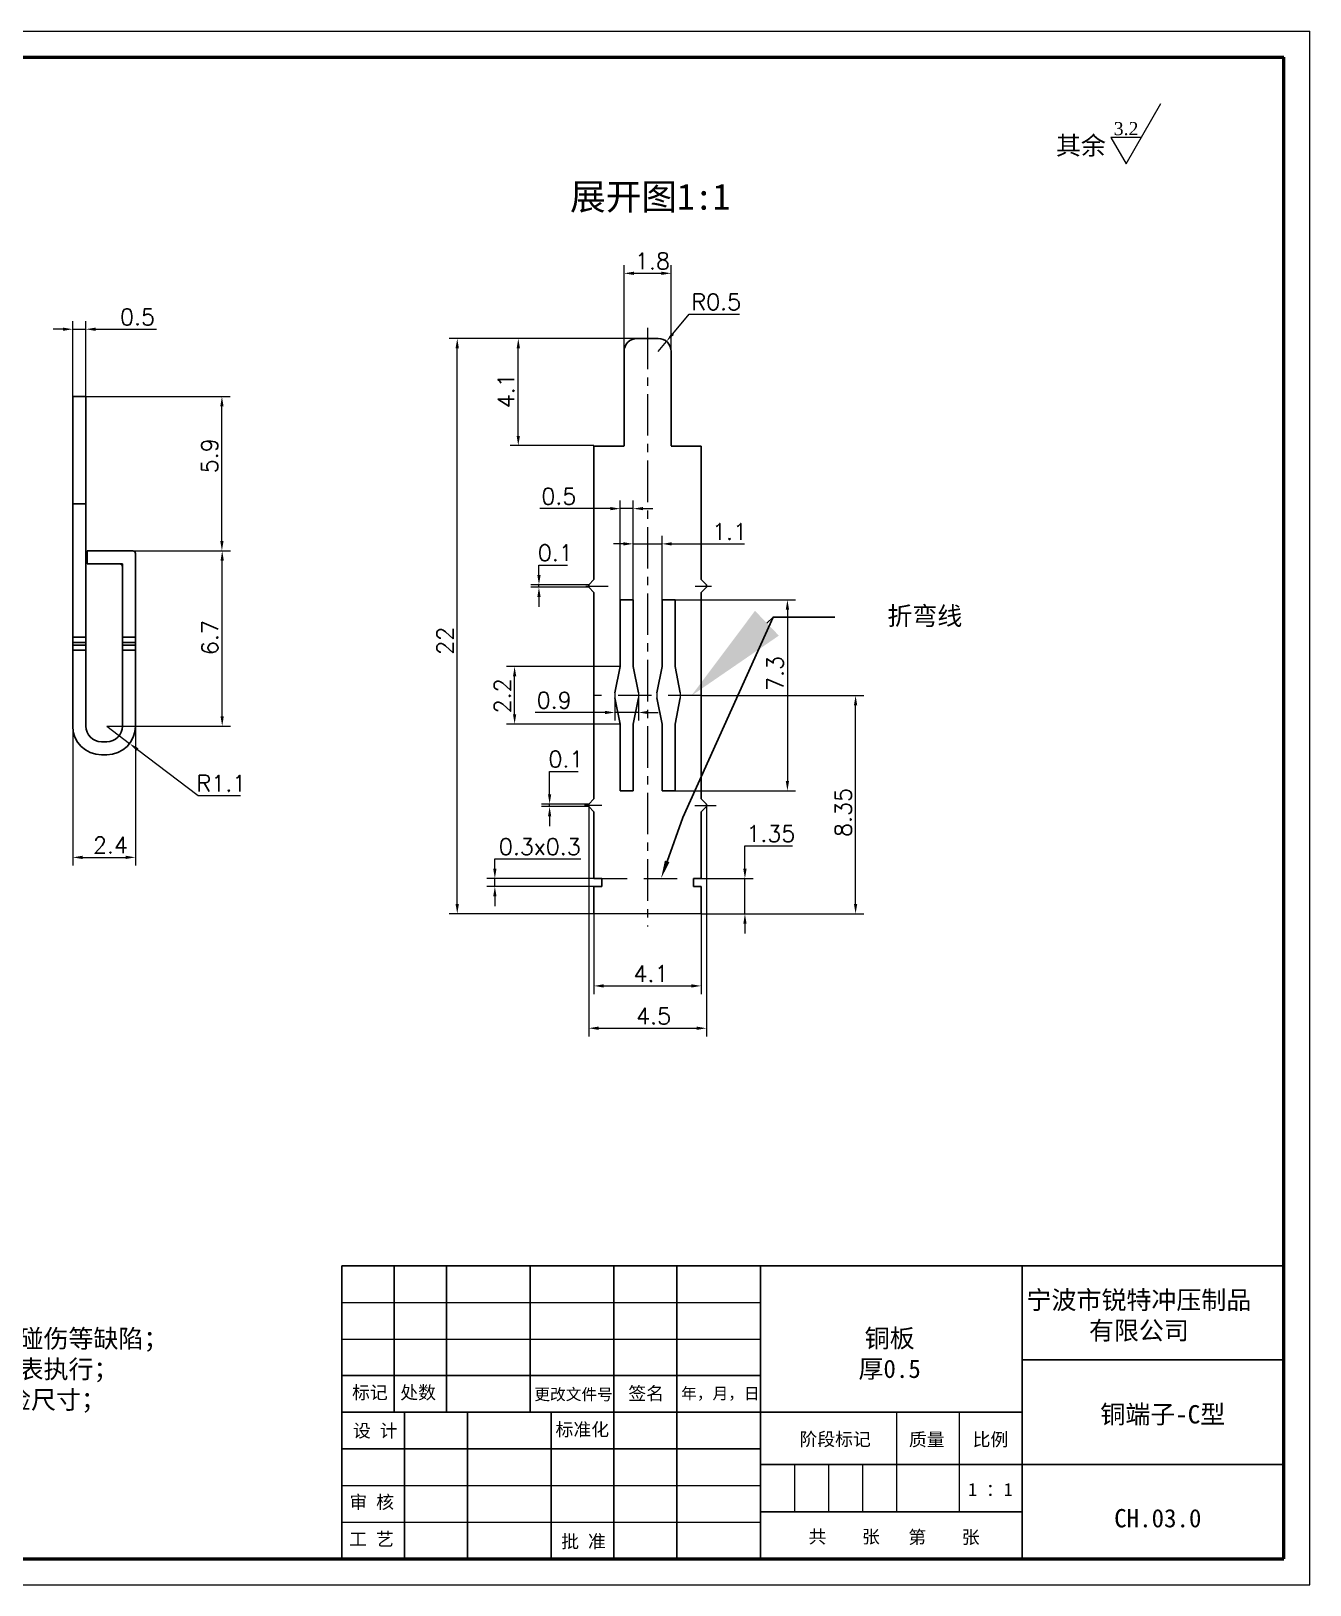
# Model space of a CAD drawing. Header units: millimetres. Extents: x 3176.5 to 3260.5, y 1665.6 to 1725.
# Drawn here: x 3211.7 to 3260.5, y 1665.6 to 1725 of the extents above; entities that cross this region are included whole.
import ezdxf
from ezdxf import colors
from ezdxf.entities.mleader import LeaderData, LeaderLine
from ezdxf.math import Vec2, Vec3

# ---------------------------------------------------------------- set-up
doc = ezdxf.new("R2010")
doc.units = ezdxf.units.MM
doc.linetypes.add('CENTER', pattern=[50.8, 31.75, -6.35, 6.35, -6.35])
doc.linetypes.add('DASHED2', pattern=[9.525, 6.35, -3.175])
doc.layers.add('4虚线层', color=6, linetype='DASHED2')
doc.layers.add('6文字层', color=3, linetype='Continuous')
for name, color, linetype, lineweight in [('AM_5', 3, 'Continuous', 25), ('中心线', 1, 'CENTER', 9), ('实线', 7, 'Continuous', 25), ('尺寸标注', 2, 'Continuous', 9), ('尺寸线', 3, 'Continuous', 9), ('引导线', 6, 'Continuous', 9), ('文本', 3, 'Continuous', 15), ('标注线', 7, 'Continuous', 15), ('粗实线', 9, 'Continuous', 50)]:
    doc.layers.add(name, color=color, linetype=linetype, lineweight=lineweight)
doc.styles.add('st', font='txt.shx')
doc.styles.get("Standard").update_dxf_attribs({"font": 'simfang.ttf'})
doc.dimstyles.new('st', dxfattribs={"dimscale": 0.25, "dimtxt": 2.5, "dimasz": 1.5, "dimexe": 1.25, "dimexo": 0, "dimtad": 1, "dimtoh": 1, "dimdec": 3, "dimdsep": 46, "dimtxsty": 'st', "dimcen": 0, "dimclrd": 256, "dimclre": 256, "dimclrt": 3, "dimadec": 3, "dimazin": 2, "dimtfac": 1, "dimtdec": 3, "dimtmove": 0, "dimatfit": 1, "dimfxl": 0, "dimlwd": -1, "dimlwe": -1, "dimarcsym": 0})

# ---------------------------------------------------------------- blocks, each defined once
blk = doc.blocks.new('*D108')
at = {"layer": 'Defpoints', "color": 0, "ltscale": 0.2, "transparency": 16777216}
for p in [(3213.762, 1713.639), (3213.262, 1711.067), (3213.762, 1711.067)]:
    blk.add_point(p, dxfattribs=at)
at = {"layer": '尺寸标注', "ltscale": 0.2, "transparency": 16777216}
for p, q in [((3213.262, 1711.067), (3213.262, 1713.951)), ((3213.762, 1711.067), (3213.762, 1713.951)), ((3212.887, 1713.639), (3212.512, 1713.639)), ((3213.262, 1713.639), (3213.762, 1713.639)), ((3214.137, 1713.639), (3216.47, 1713.639))]:
    blk.add_line(p, q, dxfattribs=at)
for points in [[(3212.887, 1713.701), (3212.887, 1713.576), (3213.262, 1713.639)], [(3214.137, 1713.701), (3214.137, 1713.576), (3213.762, 1713.639)]]:
    blk.add_solid(points, dxfattribs=at)
at = {"layer": '尺寸标注', "color": 3, "ltscale": 0.2, "transparency": 16777216, "insert": (3215.741, 1714.107), "char_height": 0.625, "attachment_point": 5, "style": 'st'}
blk.add_mtext('0.5', dxfattribs=at)
blk = doc.blocks.new('*D109')
at = {"layer": 'Defpoints', "color": 0, "ltscale": 0.2, "transparency": 16777216}
for p in [(3213.762, 1711.067), (3218.965, 1711.067), (3215.562, 1705.167)]:
    blk.add_point(p, dxfattribs=at)
at = {"layer": '尺寸标注', "ltscale": 0.2, "transparency": 16777216}
for p, q in [((3213.762, 1711.067), (3219.277, 1711.067)), ((3218.965, 1705.542), (3218.965, 1710.692)), ((3215.562, 1705.167), (3219.277, 1705.167))]:
    blk.add_line(p, q, dxfattribs=at)
for points in [[(3218.902, 1710.692), (3219.027, 1710.692), (3218.965, 1711.067)], [(3218.902, 1705.542), (3219.027, 1705.542), (3218.965, 1705.167)]]:
    blk.add_solid(points, dxfattribs=at)
at = {"layer": '尺寸标注', "color": 3, "ltscale": 0.2, "transparency": 16777216, "insert": (3218.496, 1708.803), "char_height": 0.625, "attachment_point": 5, "rotation": 90, "style": 'st'}
blk.add_mtext('5.9', dxfattribs=at)
blk = doc.blocks.new('*D110')
at = {"layer": 'Defpoints', "color": 0, "ltscale": 0.2, "transparency": 16777216}
for p in [(3213.262, 1698.467), (3215.662, 1698.467), (3215.662, 1693.449)]:
    blk.add_point(p, dxfattribs=at)
at = {"layer": '尺寸标注', "ltscale": 0.2, "transparency": 16777216}
for p, q in [((3213.262, 1698.467), (3213.262, 1693.137)), ((3215.662, 1698.467), (3215.662, 1693.137)), ((3213.637, 1693.449), (3215.287, 1693.449))]:
    blk.add_line(p, q, dxfattribs=at)
for points in [[(3213.637, 1693.512), (3213.637, 1693.387), (3213.262, 1693.449)], [(3215.287, 1693.512), (3215.287, 1693.387), (3215.662, 1693.449)]]:
    blk.add_solid(points, dxfattribs=at)
at = {"layer": '尺寸标注', "color": 3, "ltscale": 0.2, "transparency": 16777216, "insert": (3214.705, 1693.918), "char_height": 0.625, "attachment_point": 5, "style": 'st'}
blk.add_mtext('2.4', dxfattribs=at)
blk = doc.blocks.new('*D111')
at = {"layer": 'Defpoints', "color": 0, "ltscale": 0.2, "transparency": 16777216}
for p in [(3215.562, 1705.167), (3218.975, 1705.167), (3214.562, 1698.467)]:
    blk.add_point(p, dxfattribs=at)
at = {"layer": '尺寸标注', "ltscale": 0.2, "transparency": 16777216}
for p, q in [((3215.562, 1705.167), (3219.287, 1705.167)), ((3218.975, 1698.842), (3218.975, 1704.792)), ((3214.562, 1698.467), (3219.287, 1698.467))]:
    blk.add_line(p, q, dxfattribs=at)
for points in [[(3218.912, 1704.792), (3219.037, 1704.792), (3218.975, 1705.167)], [(3218.912, 1698.842), (3219.037, 1698.842), (3218.975, 1698.467)]]:
    blk.add_solid(points, dxfattribs=at)
at = {"layer": '尺寸标注', "color": 3, "ltscale": 0.2, "transparency": 16777216, "insert": (3218.506, 1701.849), "char_height": 0.625, "attachment_point": 5, "rotation": 90, "style": 'st'}
blk.add_mtext('6.7', dxfattribs=at)
blk = doc.blocks.new('*D112')
at = {"layer": 'Defpoints', "color": 0, "ltscale": 0.2, "transparency": 16777216}
for p in [(3214.562, 1698.467), (3215.438, 1697.801)]:
    blk.add_point(p, dxfattribs=at)
at = {"layer": '尺寸标注', "ltscale": 0.2, "transparency": 16777216}
for p, q in [((3214.562, 1698.467), (3215.438, 1697.801)), ((3215.736, 1697.574), (3218.059, 1695.809)), ((3218.059, 1695.809), (3219.674, 1695.809))]:
    blk.add_line(p, q, dxfattribs=at)
blk.add_solid([(3215.774, 1697.624), (3215.699, 1697.524), (3215.438, 1697.801)], dxfattribs=at)
at = {"layer": '尺寸标注', "color": 3, "ltscale": 0.2, "transparency": 16777216, "insert": (3218.945, 1696.278), "char_height": 0.625, "attachment_point": 5, "style": 'st'}
blk.add_mtext('R1.1', dxfattribs=at)
blk = doc.blocks.new('*D113')
at = {"layer": 'Defpoints', "color": 0, "ltscale": 0.2, "transparency": 16777216}
for p in [(3237.283, 1699.638), (3243.181, 1699.638), (3237.283, 1691.288)]:
    blk.add_point(p, dxfattribs=at)
at = {"layer": '尺寸标注', "ltscale": 0.2, "transparency": 16777216}
for p, q in [((3237.283, 1699.638), (3243.493, 1699.638)), ((3243.181, 1691.663), (3243.181, 1699.263)), ((3237.283, 1691.288), (3243.493, 1691.288))]:
    blk.add_line(p, q, dxfattribs=at)
for points in [[(3243.118, 1699.263), (3243.243, 1699.263), (3243.181, 1699.638)], [(3243.118, 1691.663), (3243.243, 1691.663), (3243.181, 1691.288)]]:
    blk.add_solid(points, dxfattribs=at)
at = {"layer": '尺寸标注', "color": 3, "ltscale": 0.2, "transparency": 16777216, "insert": (3242.712, 1695.166), "char_height": 0.625, "attachment_point": 5, "rotation": 90, "style": 'st'}
blk.add_mtext('8.35', dxfattribs=at)
blk = doc.blocks.new('*D114')
at = {"layer": 'Defpoints', "color": 0, "ltscale": 0.2, "transparency": 16777216}
for p in [(3237.283, 1692.638), (3238.952, 1692.638), (3237.283, 1691.288)]:
    blk.add_point(p, dxfattribs=at)
at = {"layer": '尺寸标注', "ltscale": 0.2, "transparency": 16777216}
for p, q in [((3238.952, 1693.013), (3238.952, 1693.888)), ((3238.952, 1693.888), (3240.775, 1693.888)), ((3237.283, 1692.638), (3239.265, 1692.638)), ((3238.952, 1691.288), (3238.952, 1692.638)), ((3237.283, 1691.288), (3239.265, 1691.288)), ((3238.952, 1690.913), (3238.952, 1690.538))]:
    blk.add_line(p, q, dxfattribs=at)
for points in [[(3238.89, 1693.013), (3239.015, 1693.013), (3238.952, 1692.638)], [(3238.89, 1690.913), (3239.015, 1690.913), (3238.952, 1691.288)]]:
    blk.add_solid(points, dxfattribs=at)
at = {"layer": '尺寸标注', "color": 3, "ltscale": 0.2, "transparency": 16777216, "insert": (3239.942, 1694.357), "char_height": 0.625, "attachment_point": 5, "style": 'st'}
blk.add_mtext('1.35', dxfattribs=at)
blk = doc.blocks.new('*D115')
at = {"layer": 'Defpoints', "color": 0, "ltscale": 0.2, "transparency": 16777216}
for p in [(3231.487, 1695.388), (3232.983, 1695.488), (3232.983, 1695.388)]:
    blk.add_point(p, dxfattribs=at)
at = {"layer": '尺寸标注', "ltscale": 0.2, "transparency": 16777216}
for p, q in [((3231.487, 1695.863), (3231.487, 1696.738)), ((3231.487, 1696.738), (3232.581, 1696.738)), ((3232.983, 1695.488), (3231.175, 1695.488)), ((3232.983, 1695.388), (3231.175, 1695.388)), ((3231.487, 1695.388), (3231.487, 1695.488)), ((3231.487, 1695.013), (3231.487, 1694.638))]:
    blk.add_line(p, q, dxfattribs=at)
for points in [[(3231.425, 1695.863), (3231.55, 1695.863), (3231.487, 1695.488)], [(3231.425, 1695.013), (3231.55, 1695.013), (3231.487, 1695.388)]]:
    blk.add_solid(points, dxfattribs=at)
at = {"layer": '尺寸标注', "color": 3, "ltscale": 0.2, "transparency": 16777216, "insert": (3232.112, 1697.207), "char_height": 0.625, "attachment_point": 5, "style": 'st'}
blk.add_mtext('0.1', dxfattribs=at)
blk = doc.blocks.new('*D116')
at = {"layer": 'Defpoints', "color": 0, "ltscale": 0.2, "transparency": 16777216}
for p in [(3232.983, 1695.388), (3237.483, 1695.388), (3237.483, 1686.918)]:
    blk.add_point(p, dxfattribs=at)
at = {"layer": '尺寸标注', "ltscale": 0.2, "transparency": 16777216}
for p, q in [((3232.983, 1695.388), (3232.983, 1686.605)), ((3237.483, 1695.388), (3237.483, 1686.605)), ((3233.358, 1686.918), (3237.108, 1686.918))]:
    blk.add_line(p, q, dxfattribs=at)
for points in [[(3233.358, 1686.98), (3233.358, 1686.855), (3232.983, 1686.918)], [(3237.108, 1686.98), (3237.108, 1686.855), (3237.483, 1686.918)]]:
    blk.add_solid(points, dxfattribs=at)
at = {"layer": '尺寸标注', "color": 3, "ltscale": 0.2, "transparency": 16777216, "insert": (3235.464, 1687.387), "char_height": 0.625, "attachment_point": 5, "style": 'st'}
blk.add_mtext('4.5', dxfattribs=at)
blk = doc.blocks.new('*D117')
at = {"layer": 'Defpoints', "color": 0, "ltscale": 0.2, "transparency": 16777216}
for p in [(3233.183, 1691.288), (3237.283, 1691.288), (3237.283, 1688.535)]:
    blk.add_point(p, dxfattribs=at)
at = {"layer": '尺寸标注', "ltscale": 0.2, "transparency": 16777216}
for p, q in [((3233.183, 1691.288), (3233.183, 1688.223)), ((3237.283, 1691.288), (3237.283, 1688.223)), ((3233.558, 1688.535), (3236.908, 1688.535))]:
    blk.add_line(p, q, dxfattribs=at)
for points in [[(3233.558, 1688.598), (3233.558, 1688.473), (3233.183, 1688.535)], [(3236.908, 1688.598), (3236.908, 1688.473), (3237.283, 1688.535)]]:
    blk.add_solid(points, dxfattribs=at)
at = {"layer": '尺寸标注', "color": 3, "ltscale": 0.2, "transparency": 16777216, "insert": (3235.362, 1689.004), "char_height": 0.625, "attachment_point": 5, "style": 'st'}
blk.add_mtext('4.1', dxfattribs=at)
blk = doc.blocks.new('*D118')
at = {"layer": 'Defpoints', "color": 0, "ltscale": 0.2, "transparency": 16777216}
for p in [(3227.958, 1713.288), (3234.833, 1713.288), (3233.183, 1691.288)]:
    blk.add_point(p, dxfattribs=at)
at = {"layer": '尺寸标注', "ltscale": 0.2, "transparency": 16777216}
for p, q in [((3234.833, 1713.288), (3227.645, 1713.288)), ((3227.958, 1691.663), (3227.958, 1712.913)), ((3233.183, 1691.288), (3227.645, 1691.288))]:
    blk.add_line(p, q, dxfattribs=at)
for points in [[(3227.895, 1712.913), (3228.02, 1712.913), (3227.958, 1713.288)], [(3227.895, 1691.663), (3228.02, 1691.663), (3227.958, 1691.288)]]:
    blk.add_solid(points, dxfattribs=at)
at = {"layer": '尺寸标注', "color": 3, "ltscale": 0.2, "transparency": 16777216, "insert": (3227.489, 1701.728), "char_height": 0.625, "attachment_point": 5, "rotation": 90, "style": 'st'}
blk.add_mtext('22', dxfattribs=at)
blk = doc.blocks.new('*D119')
at = {"layer": 'Defpoints', "color": 0, "ltscale": 0.2, "transparency": 16777216}
for p in [(3230.291, 1713.288), (3234.833, 1713.288), (3233.183, 1709.188)]:
    blk.add_point(p, dxfattribs=at)
at = {"layer": '尺寸标注', "ltscale": 0.2, "transparency": 16777216}
for p, q in [((3234.833, 1713.288), (3229.979, 1713.288)), ((3230.291, 1709.563), (3230.291, 1712.913)), ((3233.183, 1709.188), (3229.979, 1709.188))]:
    blk.add_line(p, q, dxfattribs=at)
for points in [[(3230.229, 1712.913), (3230.354, 1712.913), (3230.291, 1713.288)], [(3230.229, 1709.563), (3230.354, 1709.563), (3230.291, 1709.188)]]:
    blk.add_solid(points, dxfattribs=at)
at = {"layer": '尺寸标注', "color": 3, "ltscale": 0.2, "transparency": 16777216, "insert": (3229.823, 1711.287), "char_height": 0.625, "attachment_point": 5, "rotation": 90, "style": 'st'}
blk.add_mtext('4.1', dxfattribs=at)
blk = doc.blocks.new('*D120')
at = {"layer": 'Defpoints', "color": 0, "ltscale": 0.2, "transparency": 16777216}
for p in [(3236.133, 1715.776), (3234.333, 1712.788), (3236.133, 1712.788)]:
    blk.add_point(p, dxfattribs=at)
at = {"layer": '尺寸标注', "ltscale": 0.2, "transparency": 16777216}
for p, q in [((3234.333, 1712.788), (3234.333, 1716.089)), ((3236.133, 1712.788), (3236.133, 1716.089)), ((3234.708, 1715.776), (3235.758, 1715.776))]:
    blk.add_line(p, q, dxfattribs=at)
for points in [[(3234.708, 1715.839), (3234.708, 1715.714), (3234.333, 1715.776)], [(3235.758, 1715.839), (3235.758, 1715.714), (3236.133, 1715.776)]]:
    blk.add_solid(points, dxfattribs=at)
at = {"layer": '尺寸标注', "color": 3, "ltscale": 0.2, "transparency": 16777216, "insert": (3235.416, 1716.245), "char_height": 0.625, "attachment_point": 5, "style": 'st'}
blk.add_mtext('1.8', dxfattribs=at)
blk = doc.blocks.new('*D121')
at = {"layer": 'Defpoints', "color": 0, "ltscale": 0.2, "transparency": 16777216}
for p in [(3235.952, 1713.173), (3235.633, 1712.788)]:
    blk.add_point(p, dxfattribs=at)
at = {"layer": '尺寸标注', "ltscale": 0.2, "transparency": 16777216}
for p, q in [((3236.192, 1713.462), (3236.816, 1714.216)), ((3236.816, 1714.216), (3238.744, 1714.216)), ((3235.633, 1712.788), (3235.952, 1713.173))]:
    blk.add_line(p, q, dxfattribs=at)
blk.add_solid([(3236.143, 1713.501), (3236.24, 1713.422), (3235.952, 1713.173)], dxfattribs=at)
at = {"layer": '尺寸标注', "color": 3, "ltscale": 0.2, "transparency": 16777216, "insert": (3237.858, 1714.685), "char_height": 0.625, "attachment_point": 5, "style": 'st'}
blk.add_mtext('R0.5', dxfattribs=at)
blk = doc.blocks.new('*D123')
at = {"layer": 'Defpoints', "color": 0, "ltscale": 0.2, "transparency": 16777216}
for p in [(3231.081, 1703.773), (3232.983, 1703.873), (3232.983, 1703.773)]:
    blk.add_point(p, dxfattribs=at)
at = {"layer": '尺寸标注', "ltscale": 0.2, "transparency": 16777216}
for p, q in [((3231.081, 1704.248), (3231.081, 1704.623)), ((3231.081, 1704.623), (3232.175, 1704.623)), ((3232.983, 1703.873), (3230.769, 1703.873)), ((3232.983, 1703.773), (3230.769, 1703.773)), ((3231.081, 1703.773), (3231.081, 1703.873)), ((3231.081, 1703.398), (3231.081, 1703.023))]:
    blk.add_line(p, q, dxfattribs=at)
for points in [[(3231.019, 1704.248), (3231.144, 1704.248), (3231.081, 1703.873)], [(3231.019, 1703.398), (3231.144, 1703.398), (3231.081, 1703.773)]]:
    blk.add_solid(points, dxfattribs=at)
at = {"layer": '尺寸标注', "color": 3, "ltscale": 0.2, "transparency": 16777216, "insert": (3231.706, 1705.092), "char_height": 0.625, "attachment_point": 5, "style": 'st'}
blk.add_mtext('0.1', dxfattribs=at)
blk = doc.blocks.new('*D124')
at = {"layer": 'Defpoints', "color": 0, "ltscale": 0.2, "transparency": 16777216}
for p in [(3229.395, 1692.638), (3233.183, 1692.638), (3233.183, 1692.338)]:
    blk.add_point(p, dxfattribs=at)
at = {"layer": '尺寸标注', "ltscale": 0.2, "transparency": 16777216}
for p, q in [((3229.395, 1693.013), (3229.395, 1693.388)), ((3229.395, 1693.388), (3232.677, 1693.388)), ((3233.183, 1692.638), (3229.083, 1692.638)), ((3233.183, 1692.338), (3229.083, 1692.338)), ((3229.395, 1692.338), (3229.395, 1692.638)), ((3229.395, 1691.963), (3229.395, 1691.588))]:
    blk.add_line(p, q, dxfattribs=at)
for points in [[(3229.333, 1693.013), (3229.458, 1693.013), (3229.395, 1692.638)], [(3229.333, 1691.963), (3229.458, 1691.963), (3229.395, 1692.338)]]:
    blk.add_solid(points, dxfattribs=at)
at = {"layer": '尺寸标注', "color": 3, "ltscale": 0.2, "transparency": 16777216, "insert": (3231.114, 1693.857), "char_height": 0.625, "attachment_point": 5, "style": 'st'}
blk.add_mtext('0.3x0.3', dxfattribs=at)
blk = doc.blocks.new('*D125')
at = {"layer": 'Defpoints', "color": 0, "ltscale": 0.2, "transparency": 16777216}
for p in [(3234.183, 1706.781), (3234.183, 1703.28), (3234.683, 1703.28)]:
    blk.add_point(p, dxfattribs=at)
at = {"layer": '尺寸标注', "ltscale": 0.2, "transparency": 16777216}
for p, q in [((3233.808, 1706.781), (3231.109, 1706.781)), ((3234.183, 1703.28), (3234.183, 1707.094)), ((3234.683, 1706.781), (3234.183, 1706.781)), ((3234.683, 1703.28), (3234.683, 1707.094)), ((3235.058, 1706.781), (3235.433, 1706.781))]:
    blk.add_line(p, q, dxfattribs=at)
for points in [[(3233.808, 1706.844), (3233.808, 1706.719), (3234.183, 1706.781)], [(3235.058, 1706.844), (3235.058, 1706.719), (3234.683, 1706.781)]]:
    blk.add_solid(points, dxfattribs=at)
at = {"layer": '尺寸标注', "color": 3, "ltscale": 0.2, "transparency": 16777216, "insert": (3231.838, 1707.25), "char_height": 0.625, "attachment_point": 5, "style": 'st'}
blk.add_mtext('0.5', dxfattribs=at)
blk = doc.blocks.new('*D126')
at = {"layer": 'Defpoints', "color": 0, "ltscale": 0.2, "transparency": 16777216}
for p in [(3235.783, 1705.434), (3234.683, 1703.28), (3235.783, 1703.28)]:
    blk.add_point(p, dxfattribs=at)
at = {"layer": '尺寸标注', "ltscale": 0.2, "transparency": 16777216}
for p, q in [((3234.308, 1705.434), (3233.933, 1705.434)), ((3234.683, 1703.28), (3234.683, 1705.746)), ((3234.683, 1705.434), (3235.783, 1705.434)), ((3235.783, 1703.28), (3235.783, 1705.746)), ((3236.158, 1705.434), (3238.936, 1705.434))]:
    blk.add_line(p, q, dxfattribs=at)
for points in [[(3234.308, 1705.496), (3234.308, 1705.371), (3234.683, 1705.434)], [(3236.158, 1705.496), (3236.158, 1705.371), (3235.783, 1705.434)]]:
    blk.add_solid(points, dxfattribs=at)
at = {"layer": '尺寸标注', "color": 3, "ltscale": 0.2, "transparency": 16777216, "insert": (3238.363, 1705.902), "char_height": 0.625, "attachment_point": 5, "style": 'st'}
blk.add_mtext('1.1', dxfattribs=at)
blk = doc.blocks.new('*S93')
at = {"layer": 'AM_5', "color": 3, "ltscale": 0.2}
for p, q in [((3150.403, 1702.319), (3146.945, 1694.658)), ((3152.41, 1702.319), (3150.403, 1702.319)), ((3146.945, 1694.658), (3146.35, 1692.984))]:
    blk.add_line(p, q, dxfattribs=at)
at = {"layer": 'AM_5', "color": 3, "linetype": 'Continuous', "ltscale": 0.2}
blk.add_trace([(3146.263, 1693.015), (3146.437, 1692.953), (3146.115, 1692.325)], dxfattribs=at)
blk = doc.blocks.new('*D127')
at = {"layer": 'Defpoints', "color": 0, "ltscale": 0.2, "transparency": 16777216}
for p in [(3233.983, 1699.645), (3234.883, 1699.638), (3234.883, 1698.989)]:
    blk.add_point(p, dxfattribs=at)
at = {"layer": '尺寸标注', "ltscale": 0.2, "transparency": 16777216}
for p, q in [((3233.983, 1699.645), (3233.983, 1698.676)), ((3234.883, 1699.638), (3234.883, 1698.676)), ((3233.608, 1698.989), (3230.934, 1698.989)), ((3234.883, 1698.989), (3233.983, 1698.989)), ((3235.258, 1698.989), (3235.633, 1698.989))]:
    blk.add_line(p, q, dxfattribs=at)
for points in [[(3233.608, 1699.051), (3233.608, 1698.926), (3233.983, 1698.989)], [(3235.258, 1699.051), (3235.258, 1698.926), (3234.883, 1698.989)]]:
    blk.add_solid(points, dxfattribs=at)
at = {"layer": '尺寸标注', "color": 3, "ltscale": 0.2, "transparency": 16777216, "insert": (3231.663, 1699.457), "char_height": 0.625, "attachment_point": 5, "style": 'st'}
blk.add_mtext('0.9', dxfattribs=at)
blk = doc.blocks.new('*D128')
at = {"layer": 'Defpoints', "color": 0, "ltscale": 0.2, "transparency": 16777216}
for p in [(3236.283, 1703.295), (3236.283, 1695.995), (3240.576, 1695.995)]:
    blk.add_point(p, dxfattribs=at)
at = {"layer": '尺寸标注', "ltscale": 0.2, "transparency": 16777216}
for p, q in [((3236.283, 1703.295), (3240.889, 1703.295)), ((3240.576, 1702.92), (3240.576, 1696.37)), ((3236.283, 1695.995), (3240.889, 1695.995))]:
    blk.add_line(p, q, dxfattribs=at)
for points in [[(3240.514, 1702.92), (3240.639, 1702.92), (3240.576, 1703.295)], [(3240.514, 1696.37), (3240.639, 1696.37), (3240.576, 1695.995)]]:
    blk.add_solid(points, dxfattribs=at)
at = {"layer": '尺寸标注', "color": 3, "ltscale": 0.2, "transparency": 16777216, "insert": (3240.108, 1700.481), "char_height": 0.625, "attachment_point": 5, "rotation": 90, "style": 'st'}
blk.add_mtext('7.3', dxfattribs=at)
blk = doc.blocks.new('*D129')
at = {"layer": 'Defpoints', "color": 0, "ltscale": 0.2, "transparency": 16777216}
for p in [(3230.15, 1700.745), (3234.183, 1700.745), (3234.183, 1698.545)]:
    blk.add_point(p, dxfattribs=at)
at = {"layer": '尺寸标注', "ltscale": 0.2, "transparency": 16777216}
for p, q in [((3234.183, 1700.745), (3229.838, 1700.745)), ((3230.15, 1698.92), (3230.15, 1700.37)), ((3234.183, 1698.545), (3229.838, 1698.545))]:
    blk.add_line(p, q, dxfattribs=at)
for points in [[(3230.088, 1700.37), (3230.213, 1700.37), (3230.15, 1700.745)], [(3230.088, 1698.92), (3230.213, 1698.92), (3230.15, 1698.545)]]:
    blk.add_solid(points, dxfattribs=at)
at = {"layer": '尺寸标注', "color": 3, "ltscale": 0.2, "transparency": 16777216, "insert": (3229.681, 1699.624), "char_height": 0.625, "attachment_point": 5, "rotation": 90, "style": 'st'}
blk.add_mtext('2.2', dxfattribs=at)

msp = doc.modelspace()

# ---------------------------------------------------------------- linework, layer by layer
at = {"color": 7, "linetype": 'Continuous', "lineweight": 25}
for p, q in [((3235.6333, 1713.2878), (3234.8333, 1713.2878)), ((3234.3333, 1709.1878), (3234.3333, 1712.7878)), ((3236.1333, 1712.7878), (3236.1333, 1709.1878)), ((3213.2619, 1711.0667), (3213.7619, 1711.0667)), ((3213.2619, 1711.0667), (3213.2619, 1706.9667)), ((3213.7619, 1706.9667), (3213.7619, 1711.0667)), ((3233.1833, 1709.1728), (3234.3333, 1709.1728)), ((3233.1833, 1707.3728), (3233.1833, 1709.1728)), ((3236.1333, 1709.1728), (3237.2833, 1709.1728)), ((3237.2833, 1707.3728), (3237.2833, 1709.1728)), ((3233.1833, 1707.2728), (3233.1833, 1707.3728)), ((3233.1833, 1704.0728), (3233.1833, 1707.2728)), ((3237.2833, 1707.3728), (3237.2833, 1707.2728)), ((3237.2833, 1704.0728), (3237.2833, 1707.2728)), ((3213.7619, 1706.9667), (3213.2619, 1706.9667)), ((3213.2619, 1706.9667), (3213.2619, 1701.8667)), ((3213.7619, 1701.8667), (3213.7619, 1706.9667)), ((3213.8119, 1705.1667), (3213.8119, 1704.6667)), ((3215.5619, 1705.1667), (3213.8119, 1705.1667)), ((3215.6619, 1701.8667), (3215.6619, 1705.0667)), ((3213.8119, 1704.6667), (3215.1619, 1704.6667)), ((3215.1619, 1704.6667), (3215.1619, 1701.8667)), ((3233.1833, 1704.0728), (3232.9833, 1703.8728)), ((3232.9833, 1703.8728), (3232.9833, 1703.7728)), ((3232.9833, 1703.7728), (3233.1833, 1703.5728)), ((3237.4833, 1703.8728), (3237.2833, 1704.0728)), ((3237.2833, 1703.5728), (3237.4833, 1703.7728)), ((3237.4833, 1703.8728), (3237.4833, 1703.7728)), ((3233.1833, 1700.6728), (3233.1833, 1703.5728)), ((3234.6833, 1703.2953), (3234.1833, 1703.2953)), ((3234.1833, 1703.2953), (3234.1833, 1700.7453)), ((3234.6833, 1700.7453), (3234.6833, 1703.2953)), ((3236.2833, 1703.2953), (3235.7833, 1703.2953)), ((3235.7833, 1703.2953), (3235.7833, 1700.7453)), ((3236.2833, 1700.7453), (3236.2833, 1703.2953)), ((3237.2833, 1700.6728), (3237.2833, 1703.5728)), ((3213.2619, 1701.8667), (3213.7619, 1701.8667)), ((3213.2619, 1701.6667), (3213.2619, 1701.8667)), ((3213.7619, 1701.8667), (3213.7619, 1701.6667)), ((3215.1619, 1701.8667), (3215.6619, 1701.8667)), ((3215.1619, 1701.6667), (3215.1619, 1701.8667)), ((3215.6619, 1701.8667), (3215.6619, 1701.6667)), ((3213.7619, 1701.6667), (3213.2619, 1701.6667)), ((3213.2619, 1701.5667), (3213.2619, 1701.6667)), ((3213.2619, 1701.3667), (3213.2619, 1701.5667)), ((3213.2619, 1701.5667), (3213.7619, 1701.5667)), ((3213.7619, 1701.3667), (3213.2619, 1701.3667)), ((3213.2619, 1701.3667), (3213.2619, 1698.4667)), ((3213.7619, 1701.6667), (3213.7619, 1701.5667)), ((3213.7619, 1701.5667), (3213.7619, 1701.3667)), ((3213.7619, 1698.4667), (3213.7619, 1701.3667)), ((3215.6619, 1701.6667), (3215.1619, 1701.6667)), ((3215.1619, 1701.6167), (3215.1619, 1701.6667)), ((3215.1619, 1701.5667), (3215.1619, 1701.6167)), ((3215.1619, 1701.3667), (3215.1619, 1701.5667)), ((3215.1619, 1701.5667), (3215.6619, 1701.5667)), ((3215.6619, 1701.3667), (3215.1619, 1701.3667)), ((3215.1619, 1701.3667), (3215.1619, 1698.4667)), ((3215.6619, 1701.6667), (3215.6619, 1701.5667)), ((3215.6619, 1701.5667), (3215.6619, 1701.3667)), ((3215.6619, 1698.4667), (3215.6619, 1701.3667)), ((3233.1833, 1695.6878), (3233.1833, 1700.6728)), ((3234.1833, 1700.7453), (3233.9833, 1699.7453)), ((3234.8833, 1699.7453), (3234.6833, 1700.7453)), ((3235.7833, 1700.7453), (3235.5833, 1699.7453)), ((3236.4833, 1699.7453), (3236.2833, 1700.7453)), ((3237.2833, 1700.6728), (3237.2833, 1699.5728)), ((3234.1833, 1698.5453), (3233.9833, 1699.5453)), ((3234.8833, 1699.5453), (3234.6833, 1698.5453)), ((3235.7833, 1698.5453), (3235.5833, 1699.5453)), ((3236.4833, 1699.5453), (3236.2833, 1698.5453)), ((3237.2833, 1695.6878), (3237.2833, 1699.7303)), ((3234.1833, 1695.9953), (3234.1833, 1698.5453)), ((3234.6833, 1698.5453), (3234.6833, 1695.9953)), ((3235.7833, 1695.9953), (3235.7833, 1698.5453)), ((3236.2833, 1698.5453), (3236.2833, 1695.9953)), ((3214.5619, 1697.8667), (3214.3619, 1697.8667)), ((3214.3619, 1697.3667), (3214.5619, 1697.3667)), ((3234.6833, 1695.9953), (3234.1833, 1695.9953)), ((3236.2833, 1695.9953), (3235.7833, 1695.9953)), ((3232.9833, 1695.4878), (3233.1833, 1695.6878)), ((3232.9833, 1695.3878), (3232.9833, 1695.4878)), ((3233.1833, 1695.1878), (3232.9833, 1695.3878)), ((3237.2833, 1695.6878), (3237.4833, 1695.4878)), ((3237.4833, 1695.3878), (3237.2833, 1695.1878)), ((3237.4833, 1695.3878), (3237.4833, 1695.4878)), ((3233.1833, 1695.1878), (3233.1833, 1692.6378)), ((3237.2833, 1695.1878), (3237.2833, 1692.6378)), ((3233.1833, 1692.3378), (3233.1833, 1691.2878)), ((3237.2833, 1692.3378), (3237.2833, 1691.2878)), ((3233.1833, 1691.8303), (3233.1833, 1691.7303)), ((3237.2833, 1691.7303), (3237.2833, 1691.8303))]:
    msp.add_line(p, q, dxfattribs=at)
for centre, radius, start, end in [((3234.8333, 1712.7878), 0.5, 90, 180), ((3235.6333, 1712.7878), 0.5, 0, 90), ((3215.5619, 1705.0667), 0.1, 0, 90), ((3215.0619, 1704.5667), 0.1, 0, 90), ((3214.3619, 1698.4667), 1.1, 180, 270), ((3214.3619, 1698.4667), 0.6, 180, 270), ((3214.5619, 1698.4667), 0.6, 270, 0), ((3214.5619, 1698.4667), 1.1, 270, 0)]:
    msp.add_arc(centre, radius, start, end, dxfattribs=at)
at = {"layer": '4虚线层', "lineweight": 15, "ltscale": 0.2}
for p, q in [((3237.2833, 1699.6378), (3233.1833, 1699.6378)), ((3233.1833, 1692.6378), (3237.2833, 1692.6378))]:
    msp.add_line(p, q, dxfattribs=at)
at = {"layer": '中心线', "ltscale": 0.05}
msp.add_line((3235.2333, 1713.6986), (3235.2333, 1690.8127), dxfattribs=at)
at = {"layer": '中心线', "ltscale": 0.2}
for p, q in [((3232.8742, 1703.8228), (3233.7234, 1703.8228)), ((3237.0525, 1703.8228), (3237.6801, 1703.8228)), ((3233.4783, 1695.4378), (3232.8213, 1695.4378)), ((3237.0363, 1695.4378), (3237.8535, 1695.4378))]:
    msp.add_line(p, q, dxfattribs=at)
at = {"layer": '实线'}
for p, q in [((3259.5436, 1677.8366), (3259.5436, 1694.6366)), ((3223.5436, 1677.8366), (3259.5436, 1677.8366)), ((3223.5474, 1677.8366), (3223.5474, 1666.6366)), ((3225.5474, 1677.8366), (3225.5474, 1672.2366)), ((3227.5474, 1677.8366), (3227.5474, 1672.2366)), ((3230.7474, 1677.8366), (3230.7474, 1672.2366)), ((3233.9474, 1677.8366), (3233.9474, 1666.6366)), ((3236.3474, 1677.8366), (3236.3474, 1666.6366)), ((3239.5474, 1677.8366), (3239.5474, 1666.6366)), ((3249.5436, 1677.8366), (3249.5436, 1666.6366)), ((3259.5436, 1666.6366), (3259.5436, 1677.8366)), ((3259.5436, 1666.6366), (3259.5436, 1677.8366)), ((3259.5436, 1666.6366), (3259.5436, 1677.8366)), ((3259.5436, 1666.6366), (3259.5436, 1677.8366)), ((3249.5436, 1674.2366), (3259.5436, 1674.2366)), ((3223.5436, 1673.6366), (3239.5474, 1673.6366)), ((3223.5436, 1672.2366), (3239.5474, 1672.2366)), ((3225.9474, 1672.2366), (3225.9474, 1666.6366)), ((3228.3474, 1672.2366), (3228.3474, 1666.6366)), ((3231.5474, 1672.2366), (3231.5474, 1666.6366)), ((3239.5474, 1672.2366), (3249.5436, 1672.2366)), ((3223.5436, 1670.8366), (3239.5474, 1670.8366)), ((3239.5474, 1670.2366), (3259.5436, 1670.2366)), ((3239.5474, 1668.4366), (3249.5436, 1668.4366)), ((3223.5436, 1666.6366), (3259.5436, 1666.6366))]:
    msp.add_line(p, q, dxfattribs=at)
at = {"layer": '实线', "ltscale": 0.2}
for p, q in [((3233.1833, 1692.6378), (3233.4833, 1692.6378)), ((3233.4833, 1692.3378), (3233.1833, 1692.3378)), ((3233.4833, 1692.6378), (3233.4833, 1692.3378)), ((3237.2833, 1692.6378), (3236.9833, 1692.6378)), ((3236.9833, 1692.6378), (3236.9833, 1692.3378)), ((3236.9833, 1692.3378), (3237.2833, 1692.3378))]:
    msp.add_line(p, q, dxfattribs=at)
at = {"layer": '引导线'}
for p, q in [((3176.5436, 1725.0366), (3260.5436, 1725.0366)), ((3218.5436, 1725.0366), (3260.5436, 1725.0366)), ((3218.5436, 1725.0366), (3260.5436, 1725.0366)), ((3260.5436, 1665.6366), (3260.5436, 1725.0366)), ((3223.5436, 1676.4366), (3239.5474, 1676.4366)), ((3223.5436, 1675.0366), (3239.5474, 1675.0366)), ((3223.5436, 1669.4366), (3239.5474, 1669.4366)), ((3223.5436, 1668.0366), (3239.5474, 1668.0366)), ((3176.5436, 1665.6366), (3260.5436, 1665.6366))]:
    msp.add_line(p, q, dxfattribs=at)
at = {"layer": '文本'}
for p, q in [((3253.516, 1719.9615), (3254.8462, 1722.2655)), ((3254.098, 1720.9695), (3252.934, 1720.9695)), ((3252.934, 1720.9695), (3253.516, 1719.9615))]:
    msp.add_line(p, q, dxfattribs=at)
at = {"layer": '文本', "ltscale": 0.2}
for p, q in [((3244.7436, 1672.2366), (3244.7436, 1668.4366)), ((3247.1436, 1672.2366), (3247.1436, 1668.4366)), ((3240.8436, 1670.2366), (3240.8436, 1668.4366)), ((3242.1436, 1670.2366), (3242.1436, 1668.4366)), ((3243.4436, 1670.2366), (3243.4436, 1668.4366))]:
    msp.add_line(p, q, dxfattribs=at)
at = {"layer": '标注线', "lineweight": 15}
for p, q in [((3233.9833, 1699.7453), (3233.9833, 1699.5453)), ((3234.8833, 1699.7453), (3234.8833, 1699.5453)), ((3235.5833, 1699.7453), (3235.5833, 1699.5453)), ((3236.4833, 1699.7453), (3236.4833, 1699.5453)), ((3237.2833, 1691.2878), (3233.1833, 1691.2878))]:
    msp.add_line(p, q, dxfattribs=at)
at = {"layer": '粗实线'}
for p, q in [((3181.5436, 1724.0366), (3259.5436, 1724.0366)), ((3259.5436, 1666.6366), (3259.5436, 1724.0366)), ((3181.5436, 1666.6366), (3259.5436, 1666.6366))]:
    msp.add_line(p, q, dxfattribs=at)

# ---------------------------------------------------------------- block references
at = {"layer": 'AM_5', "ltscale": 0.2}
msp.add_blockref('*S93', (89.6311, 0.313), dxfattribs=at)

# ---------------------------------------------------------------- texts
at = {"layer": '6文字层', "lineweight": 15, "insert": (3232.2666, 1719.2066), "char_height": 1, "width": 20.584632, "attachment_point": 1}
msp.add_mtext('{\\fSimSun|b0|i0|c134|p2;\\C7;展开图1:1}', dxfattribs=at)
at = {"layer": '实线', "char_height": 0.7, "attachment_point": 5}
for s, insert, width in [('宁波市锐特冲压制品\\P有限公司', (3254.008, 1675.9082), 12.63596), ('铜板\\P厚0.5', (3244.4821, 1674.4451), 7.8742), ('  铜端子-C型', (3254.4436, 1672.1211), 12.63596), ('CH.03.0', (3254.7312, 1668.1816), 9.2005)]:
    msp.add_mtext(s, dxfattribs=dict(at, insert=insert, width=width))
at = {"layer": '文本'}
for s, insert, char_height, width, attachment_point in [('{\\fTimes New Roman|b0|i0|c0|p18;3.2}', (3253.0458, 1721.5584), 0.5, 2.92, 1), ('其余', (3251.7898, 1720.2345), 0.7, 12.63596, 8), ('{\\fSimSun|b0|i0|c134|p2;\\H0.875x;技术要求\\P1.表面无毛刺，碰伤等缺陷；\\P2.未注公差按下表执行；\\P3.加*尺寸为必检尺寸；\\H3.5714x;\\P\\Ftxt|c134;\\H0.3x;      }', (3204.5115, 1676.5686), 0.8, 64.017479, 1)]:
    msp.add_mtext(s, dxfattribs=dict(at, insert=insert, char_height=char_height, width=width, attachment_point=attachment_point))
at = {"layer": '文本', "ltscale": 0.2, "attachment_point": 5}
for s, insert, char_height, width in [('标记', (3224.6205, 1672.9684), 0.5, 2.90232), ('处数', (3226.4644, 1672.964), 0.5, 2.90232), ('更改文件号', (3232.4039, 1672.8978), 0.44, 6.437633), ('签名', (3235.1768, 1672.9297), 0.5, 2.90232), ('年，月，日', (3238.0153, 1672.9254), 0.44, 2.90232), ('设 计', (3224.825, 1671.5046), 0.5, 2.90232), ('标准化', (3232.7378, 1671.5501), 0.5, 2.90232), ('阶段标记', (3242.399, 1671.1792), 0.5, 2.90232), ('比例', (3248.3358, 1671.1675), 0.5, 2.90232), ('质量', (3245.9016, 1671.1675), 0.5, 2.90232), ('1 ：1', (3248.333, 1669.2804), 0.5, 2.90232), ('审 核', (3224.6883, 1668.7765), 0.5, 2.90232), ('工 艺', (3224.6804, 1667.367), 0.5, 2.90232), ('批 准', (3232.7833, 1667.2737), 0.5, 2.90232), ('共    张', (3242.745, 1667.4527), 0.5, 2.90232), ('第    张', (3246.5583, 1667.4347), 0.5, 2.90232)]:
    msp.add_mtext(s, dxfattribs=dict(at, insert=insert, char_height=char_height, width=width))

# ---------------------------------------------------------------- dimensions: what is measured, and where the dimension line sits
at = {"layer": '尺寸标注', "ltscale": 0.2}
for base, p1, p2, picture, middle in [((3236.1333, 1715.7763), (3234.3333, 1712.7878), (3236.1333, 1712.7878), '*D120', (3235.4159, 1715.7763)), ((3213.7619, 1713.6387), (3213.2619, 1711.0667), (3213.7619, 1711.0667), '*D108', (3215.7411, 1713.6387)), ((3234.1833, 1706.7812), (3234.6833, 1703.2803), (3234.1833, 1703.2803), '*D125', (3231.838, 1706.7812)), ((3235.7833, 1705.4336), (3234.6833, 1703.2803), (3235.7833, 1703.2803), '*D126', (3238.363, 1705.4336)), ((3234.8833, 1698.9885), (3233.9833, 1699.6453), (3234.8833, 1699.6378), '*D127', (3231.6631, 1698.9885)), ((3215.6619, 1693.449), (3213.2619, 1698.4667), (3215.6619, 1698.4667), '*D110', (3214.7047, 1693.449)), ((3237.4833, 1686.9179), (3232.9833, 1695.3878), (3237.4833, 1695.3878), '*D116', (3235.4636, 1686.9179)), ((3237.2833, 1688.535), (3233.1833, 1691.2878), (3237.2833, 1691.2878), '*D117', (3235.3625, 1688.535))]:
    dim = msp.add_linear_dim(base=base, p1=p1, p2=p2, dimstyle='st', dxfattribs=at)
    dim.commit()
    dim.dimension.update_dxf_attribs({"geometry": picture, "text_midpoint": middle, "dimtype": 160})
for center, mpoint, picture, middle in [((3235.6333, 1712.7878), (3235.9523, 1713.1728), '*D121', (3237.8581, 1714.2159)), ((3214.5619, 1698.4667), (3215.4377, 1697.8011), '*D112', (3218.9448, 1695.8088))]:
    dim = msp.add_radius_dim(center=center, mpoint=mpoint, dimstyle='st', dxfattribs=at)
    dim.commit()
    dim.dimension.update_dxf_attribs({"geometry": picture, "text_midpoint": middle, "dimtype": 164})
for base, p1, p2, picture, middle in [((3227.9576, 1713.2878), (3233.1833, 1691.2878), (3234.8333, 1713.2878), '*D118', (3227.9576, 1701.7277)), ((3230.2915, 1713.2878), (3233.1833, 1709.1878), (3234.8333, 1713.2878), '*D119', (3230.2915, 1711.2874)), ((3218.9648, 1711.0667), (3215.5619, 1705.1667), (3213.7619, 1711.0667), '*D109', (3218.9648, 1708.8032)), ((3231.0811, 1703.7728), (3232.9833, 1703.8728), (3232.9833, 1703.7728), '*D123', (3231.7061, 1704.6228)), ((3218.9748, 1705.1667), (3214.5619, 1698.4667), (3215.5619, 1705.1667), '*D111', (3218.9748, 1701.8491)), ((3240.5764, 1695.9953), (3236.2833, 1703.2953), (3236.2833, 1695.9953), '*D128', (3240.5764, 1700.4811)), ((3230.1502, 1700.7453), (3234.1833, 1698.5453), (3234.1833, 1700.7453), '*D129', (3230.1502, 1699.6237)), ((3243.1805, 1699.6378), (3237.2833, 1691.2878), (3237.2833, 1699.6378), '*D113', (3243.1805, 1695.1655)), ((3231.4873, 1695.3878), (3232.9833, 1695.4878), (3232.9833, 1695.3878), '*D115', (3232.1123, 1696.7378)), ((3238.9521, 1692.6378), (3237.2833, 1691.2878), (3237.2833, 1692.6378), '*D114', (3239.9417, 1693.8878))]:
    dim = msp.add_linear_dim(base=base, p1=p1, p2=p2, angle=90, dimstyle='st', dxfattribs=at)
    dim.commit()
    dim.dimension.update_dxf_attribs({"geometry": picture, "text_midpoint": middle, "dimtype": 160})
dim = msp.add_linear_dim(base=(3229.3953, 1692.6378), p1=(3233.1833, 1692.3378), p2=(3233.1833, 1692.6378), angle=90, text='<>x0.3', dimstyle='st', dxfattribs=at)
dim.commit()
dim.dimension.update_dxf_attribs({"geometry": '*D124', "text_midpoint": (3231.1141, 1693.3878), "dimtype": 160})

# ---------------------------------------------------------------- leaders
at = {"layer": '尺寸线', "lineweight": 15}
ml = msp.add_multileader_mtext('Standard', dxfattribs=at)
ml.set_content('{\\f宋体|b0|i0|c134|p2;折弯线}', color=256)
ml.set_leader_properties()
ml.build(insert=Vec2(0, 0))
ml.multileader.update_dxf_attribs({"text_right_attachment_type": 6, "dogleg_length": 0.36})
ctx = ml.context
ctx.base_point, ctx.char_height, ctx.plane_origin = Vec3(3242.394, 1702.6319), 0.7, Vec3(3237.0911, 1699.6303)
ctx.right_attachment = 6
notes = []
notes.append((ctx, [(0, (1, 1, 0), (3240.034, 1702.6319), (1, 0), 2.36, [(0, [(3236.9071, 1699.6303)], 0, [])])]))
ctx.mtext.insert = Vec3(3244.394, 1703.0308)
for ctx, leaders in notes:
    for number, flags, end, landing, length, lines in leaders:
        leader = LeaderData()
        leader.index, (leader.has_last_leader_line, leader.has_dogleg_vector, leader.attachment_direction) = number, flags
        leader.last_leader_point, leader.dogleg_vector, leader.dogleg_length = Vec3(end), Vec3(landing), length
        for number, points, colour, breaks in lines:
            line = LeaderLine()
            line.index, line.vertices, line.color, line.breaks = number, Vec3.list(points), colors.encode_raw_color(colour), breaks
            leader.lines.append(line)
        ctx.leaders.append(leader)

doc.saveas('drawing.dxf')
